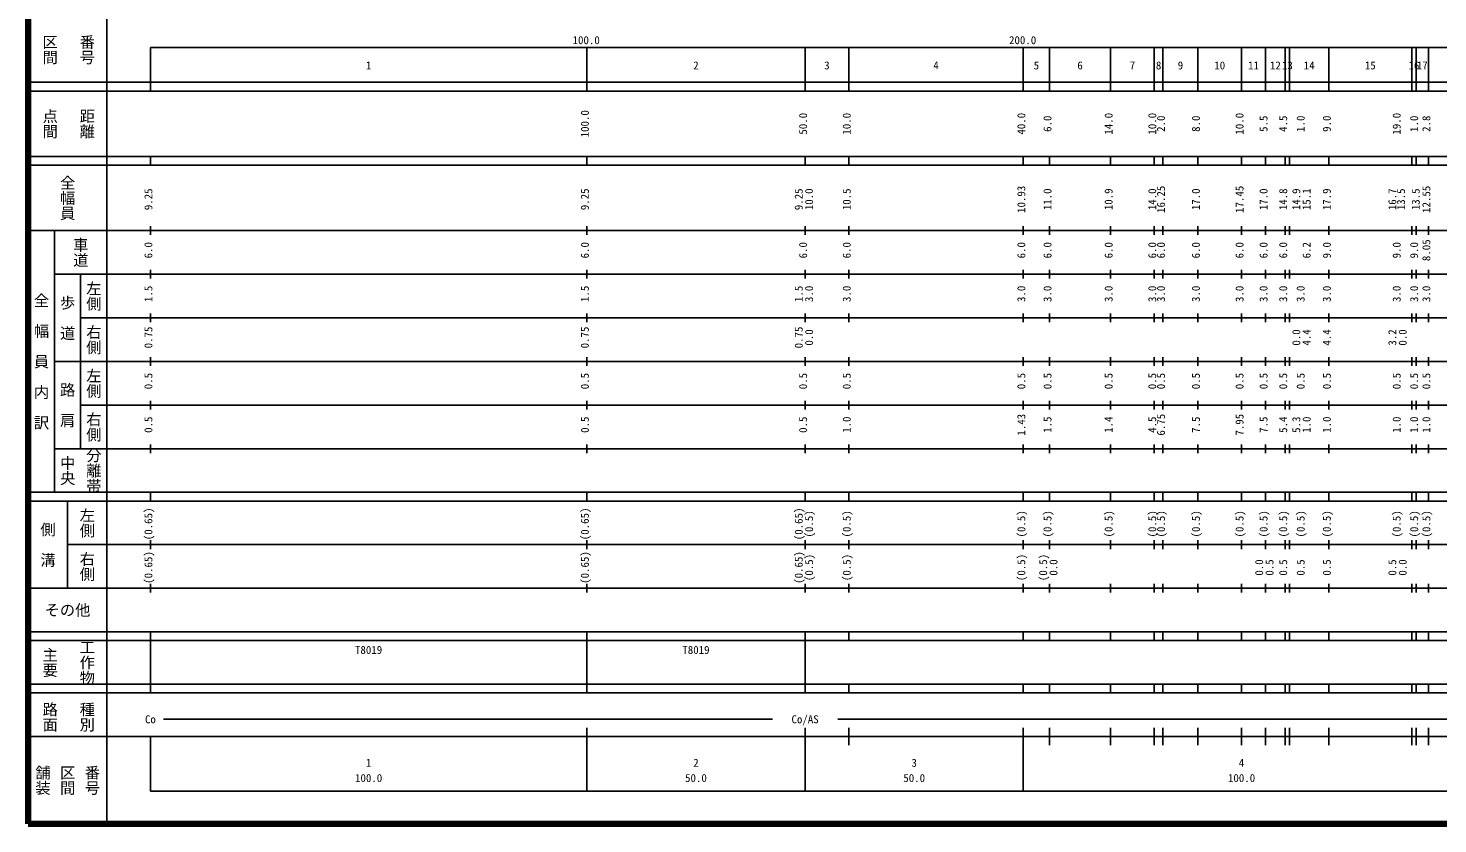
# Model space of a CAD drawing. Units: millimetres on the paper. Extents: x 40 to 680, y 20 to 380.
# Drawn here: x 40 to 363, y 20 to 202.4 of the extents above; entities that cross this region are included whole.
import ezdxf
from ezdxf.enums import TextEntityAlignment as Align

# ---------------------------------------------------------------- set-up
doc = ezdxf.new("R2010")
doc.units = ezdxf.units.MM
doc.layers.add('S-TTL', color=2, linetype='Continuous', lineweight=140)
doc.layers.add('S-TTL-BAND', color=7, linetype='Continuous', lineweight=25)
doc.styles.add('@ＭＳ ゴシック', font='')
doc.styles.add('ＭＳ ゴシック', font='')
doc.styles.get('@ＭＳ ゴシック').set_extended_font_data('@MS Gothic')
doc.styles.get('ＭＳ ゴシック').set_extended_font_data('MS Gothic')

msp = doc.modelspace()

# ---------------------------------------------------------------- linework, layer by layer
at = {"layer": 'S-TTL'}
for p, q in [((40, 380), (40, 20)), ((40, 380), (40, 20)), ((40, 20), (680, 20)), ((40, 20), (680, 20))]:
    msp.add_line(p, q, dxfattribs=at)
at = {"layer": 'S-TTL-BAND'}
for p, q in [((58, 370), (58, 20)), ((58, 370), (58, 20)), ((68, 198), (579, 198)), ((68, 198), (68, 188)), ((68, 198), (579, 198)), ((68, 198), (68, 188)), ((168, 188), (168, 198)), ((218, 188), (218, 198)), ((228, 188), (228, 198)), ((268, 188), (268, 198)), ((274, 188), (274, 198)), ((288, 188), (288, 198)), ((298, 188), (298, 198)), ((300, 188), (300, 198)), ((308, 188), (308, 198)), ((318, 188), (318, 198)), ((323.5, 188), (323.5, 198)), ((328, 188), (328, 198)), ((329, 188), (329, 198)), ((338, 188), (338, 198)), ((357, 188), (357, 198)), ((358, 188), (358, 198)), ((360.8, 188), (360.8, 198)), ((40, 190), (579, 190)), ((40, 190), (579, 190)), ((40, 188), (579, 188)), ((40, 188), (579, 188)), ((40, 173), (579, 173)), ((40, 173), (579, 173)), ((68, 171), (68, 173)), ((68, 171), (68, 173)), ((168, 171), (168, 173)), ((218, 171), (218, 173)), ((228, 171), (228, 173)), ((268, 171), (268, 173)), ((274, 171), (274, 173)), ((288, 171), (288, 173)), ((298, 171), (298, 173)), ((300, 171), (300, 173)), ((308, 171), (308, 173)), ((318, 171), (318, 173)), ((323.5, 171), (323.5, 173)), ((328, 171), (328, 173)), ((329, 171), (329, 173)), ((338, 171), (338, 173)), ((357, 171), (357, 173)), ((358, 171), (358, 173)), ((360.8, 171), (360.8, 173)), ((40, 171), (579, 171)), ((40, 171), (579, 171)), ((40, 156), (579, 156)), ((40, 156), (579, 156)), ((46, 96), (46, 156)), ((46, 96), (46, 156)), ((68, 155), (68, 157)), ((68, 155), (68, 157)), ((168, 155), (168, 157)), ((218, 155), (218, 157)), ((228, 155), (228, 157)), ((268, 155), (268, 157)), ((274, 155), (274, 157)), ((288, 155), (288, 157)), ((298, 155), (298, 157)), ((300, 155), (300, 157)), ((308, 155), (308, 157)), ((318, 155), (318, 157)), ((323.5, 155), (323.5, 157)), ((328, 155), (328, 157)), ((329, 155), (329, 157)), ((338, 155), (338, 157)), ((357, 155), (357, 157)), ((358, 155), (358, 157)), ((360.8, 155), (360.8, 157)), ((46, 146), (579, 146)), ((46, 146), (579, 146)), ((52, 146), (52, 106)), ((52, 146), (52, 106)), ((68, 145), (68, 147)), ((68, 145), (68, 147)), ((168, 145), (168, 147)), ((218, 145), (218, 147)), ((228, 145), (228, 147)), ((268, 145), (268, 147)), ((274, 145), (274, 147)), ((288, 145), (288, 147)), ((298, 145), (298, 147)), ((300, 145), (300, 147)), ((308, 145), (308, 147)), ((318, 145), (318, 147)), ((323.5, 145), (323.5, 147)), ((328, 145), (328, 147)), ((329, 145), (329, 147)), ((338, 145), (338, 147)), ((357, 145), (357, 147)), ((358, 145), (358, 147)), ((360.8, 145), (360.8, 147)), ((52, 136), (579, 136)), ((52, 136), (579, 136)), ((68, 135), (68, 137)), ((68, 135), (68, 137)), ((168, 135), (168, 137)), ((218, 135), (218, 137)), ((228, 135), (228, 137)), ((268, 135), (268, 137)), ((274, 135), (274, 137)), ((288, 135), (288, 137)), ((298, 135), (298, 137)), ((300, 135), (300, 137)), ((308, 135), (308, 137)), ((318, 135), (318, 137)), ((323.5, 135), (323.5, 137)), ((328, 135), (328, 137)), ((329, 135), (329, 137)), ((338, 135), (338, 137)), ((357, 135), (357, 137)), ((358, 135), (358, 137)), ((360.8, 135), (360.8, 137)), ((46, 126), (579, 126)), ((46, 126), (579, 126)), ((68, 125), (68, 127)), ((68, 125), (68, 127)), ((168, 125), (168, 127)), ((218, 125), (218, 127)), ((228, 125), (228, 127)), ((268, 125), (268, 127)), ((274, 125), (274, 127)), ((288, 125), (288, 127)), ((298, 125), (298, 127)), ((300, 125), (300, 127)), ((308, 125), (308, 127)), ((318, 125), (318, 127)), ((323.5, 125), (323.5, 127)), ((328, 125), (328, 127)), ((329, 125), (329, 127)), ((338, 125), (338, 127)), ((357, 125), (357, 127)), ((358, 125), (358, 127)), ((360.8, 125), (360.8, 127)), ((68, 115), (68, 117)), ((68, 115), (68, 117)), ((168, 115), (168, 117)), ((218, 115), (218, 117)), ((228, 115), (228, 117)), ((268, 115), (268, 117)), ((274, 115), (274, 117)), ((288, 115), (288, 117)), ((298, 115), (298, 117)), ((300, 115), (300, 117)), ((308, 115), (308, 117)), ((318, 115), (318, 117)), ((323.5, 115), (323.5, 117)), ((328, 115), (328, 117)), ((329, 115), (329, 117)), ((338, 115), (338, 117)), ((357, 115), (357, 117)), ((358, 115), (358, 117)), ((360.8, 115), (360.8, 117)), ((52, 116), (579, 116)), ((52, 116), (579, 116)), ((68, 105), (68, 107)), ((68, 105), (68, 107)), ((168, 105), (168, 107)), ((218, 105), (218, 107)), ((228, 105), (228, 107)), ((268, 105), (268, 107)), ((274, 105), (274, 107)), ((288, 105), (288, 107)), ((298, 105), (298, 107)), ((300, 105), (300, 107)), ((308, 105), (308, 107)), ((318, 105), (318, 107)), ((323.5, 105), (323.5, 107)), ((328, 105), (328, 107)), ((329, 105), (329, 107)), ((338, 105), (338, 107)), ((357, 105), (357, 107)), ((358, 105), (358, 107)), ((360.8, 105), (360.8, 107)), ((46, 106), (579, 106)), ((46, 106), (579, 106)), ((40, 96), (579, 96)), ((40, 96), (579, 96)), ((40, 94), (579, 94)), ((40, 94), (579, 94)), ((49, 94), (49, 74)), ((49, 94), (49, 74)), ((68, 94), (68, 96)), ((68, 94), (68, 96)), ((168, 94), (168, 96)), ((218, 94), (218, 96)), ((228, 94), (228, 96)), ((268, 94), (268, 96)), ((274, 94), (274, 96)), ((288, 94), (288, 96)), ((298, 94), (298, 96)), ((300, 94), (300, 96)), ((308, 94), (308, 96)), ((318, 94), (318, 96)), ((323.5, 94), (323.5, 96)), ((328, 94), (328, 96)), ((329, 94), (329, 96)), ((338, 94), (338, 96)), ((357, 94), (357, 96)), ((358, 94), (358, 96)), ((360.8, 94), (360.8, 96)), ((49, 84), (579, 84)), ((49, 84), (579, 84)), ((68, 83), (68, 85)), ((68, 83), (68, 85)), ((168, 83), (168, 85)), ((218, 83), (218, 85)), ((228, 83), (228, 85)), ((268, 83), (268, 85)), ((274, 83), (274, 85)), ((288, 83), (288, 85)), ((298, 83), (298, 85)), ((300, 83), (300, 85)), ((308, 83), (308, 85)), ((318, 83), (318, 85)), ((323.5, 83), (323.5, 85)), ((328, 83), (328, 85)), ((329, 83), (329, 85)), ((338, 83), (338, 85)), ((357, 83), (357, 85)), ((358, 83), (358, 85)), ((360.8, 83), (360.8, 85)), ((68, 73), (68, 75)), ((68, 73), (68, 75)), ((168, 73), (168, 75)), ((218, 73), (218, 75)), ((228, 73), (228, 75)), ((268, 73), (268, 75)), ((274, 73), (274, 75)), ((288, 73), (288, 75)), ((298, 73), (298, 75)), ((300, 73), (300, 75)), ((308, 73), (308, 75)), ((318, 73), (318, 75)), ((323.5, 73), (323.5, 75)), ((328, 73), (328, 75)), ((329, 73), (329, 75)), ((338, 73), (338, 75)), ((357, 73), (357, 75)), ((358, 73), (358, 75)), ((360.8, 73), (360.8, 75)), ((40, 74), (579, 74)), ((40, 74), (579, 74)), ((40, 64), (579, 64)), ((40, 64), (579, 64)), ((40, 62), (579, 62)), ((40, 62), (579, 62)), ((68, 62), (68, 64)), ((68, 62), (68, 64)), ((68, 52), (68, 62)), ((168, 62), (168, 64)), ((168, 52), (168, 62)), ((168, 52), (168, 62)), ((218, 62), (218, 64)), ((218, 52), (218, 62)), ((228, 62), (228, 64)), ((268, 62), (268, 64)), ((274, 62), (274, 64)), ((288, 62), (288, 64)), ((298, 62), (298, 64)), ((300, 62), (300, 64)), ((308, 62), (308, 64)), ((318, 62), (318, 64)), ((323.5, 62), (323.5, 64)), ((328, 62), (328, 64)), ((329, 62), (329, 64)), ((338, 62), (338, 64)), ((357, 62), (357, 64)), ((358, 62), (358, 64)), ((360.8, 62), (360.8, 64)), ((40, 52), (579, 52)), ((40, 52), (579, 52)), ((68, 50), (68, 52)), ((68, 50), (68, 52)), ((168, 50), (168, 52)), ((218, 50), (218, 52)), ((228, 50), (228, 52)), ((268, 50), (268, 52)), ((274, 50), (274, 52)), ((288, 50), (288, 52)), ((298, 50), (298, 52)), ((300, 50), (300, 52)), ((308, 50), (308, 52)), ((318, 50), (318, 52)), ((323.5, 50), (323.5, 52)), ((328, 50), (328, 52)), ((329, 50), (329, 52)), ((338, 50), (338, 52)), ((357, 50), (357, 52)), ((358, 50), (358, 52)), ((360.8, 50), (360.8, 52)), ((40, 50), (579, 50)), ((40, 50), (579, 50)), ((71, 44), (210.5, 44)), ((168, 27.5), (168, 42)), ((218, 27.5), (218, 42)), ((225.5, 44), (565, 44)), ((228, 38), (228, 42)), ((268, 27.5), (268, 42)), ((274, 38), (274, 42)), ((288, 38), (288, 42)), ((298, 38), (298, 42)), ((300, 38), (300, 42)), ((308, 38), (308, 42)), ((318, 38), (318, 42)), ((323.5, 38), (323.5, 42)), ((328, 38), (328, 42)), ((329, 38), (329, 42)), ((338, 38), (338, 42)), ((357, 38), (357, 42)), ((358, 38), (358, 42)), ((360.8, 38), (360.8, 42)), ((40, 40), (579, 40)), ((40, 40), (579, 40)), ((68, 40), (68, 27.5)), ((68, 40), (68, 27.5)), ((68, 27.5), (579, 27.5)), ((68, 27.5), (579, 27.5))]:
    msp.add_line(p, q, dxfattribs=at)

# ---------------------------------------------------------------- texts
at = {"layer": 'S-TTL-BAND', "style": '@ＭＳ ゴシック'}
for s, p in [('区間', (45, 197.5)), ('区間', (45, 197.5)), ('番号', (53.5, 197.5)), ('番号', (53.5, 197.5)), ('点間', (45, 180.5)), ('点間', (45, 180.5)), ('距離', (53.5, 180.5)), ('距離', (53.5, 180.5)), ('全幅員', (49, 163.5)), ('全幅員', (49, 163.5)), ('車道', (52, 151)), ('車道', (52, 151)), ('左側', (55, 141)), ('左側', (55, 141)), ('全\u3000幅\u3000員\u3000内\u3000訳', (43, 126)), ('全\u3000幅\u3000員\u3000内\u3000訳', (43, 126)), ('歩\u3000道', (49, 136)), ('歩\u3000道', (49, 136)), ('右側', (55, 131)), ('右側', (55, 131)), ('左側', (55, 121)), ('左側', (55, 121)), ('路\u3000肩', (49, 116)), ('路\u3000肩', (49, 116)), ('右側', (55, 111)), ('右側', (55, 111)), ('中央', (49, 101)), ('中央', (49, 101)), ('分離帯', (55, 101)), ('分離帯', (55, 101)), ('左側', (53.5, 89)), ('左側', (53.5, 89)), ('側\u3000溝', (44.5, 84)), ('側\u3000溝', (44.5, 84)), ('右側', (53.5, 79)), ('右側', (53.5, 79)), ('工作物', (53.5, 57)), ('工作物', (53.5, 57)), ('主要', (45, 57)), ('主要', (45, 57)), ('路面', (45, 44.5)), ('路面', (45, 44.5)), ('種別', (53.5, 44.5)), ('種別', (53.5, 44.5)), ('舗装', (43.333, 30)), ('舗装', (43.333, 30)), ('区間', (49, 30)), ('区間', (49, 30)), ('番号', (54.667, 30)), ('番号', (54.667, 30))]:
    msp.add_text(s, height=2.566, rotation=270, dxfattribs=at).set_placement(p, align=Align.MIDDLE_CENTER)
at = {"layer": 'S-TTL-BAND', "style": 'ＭＳ ゴシック'}
for s, p in [('100.0', (167.844, 198.195)), ('100.0', (167.844, 198.195)), ('200.0', (267.844, 198.195)), ('200.0', (267.844, 198.195)), ('1', (118, 192.405)), ('2', (193, 192.405)), ('3', (223, 192.405)), ('4', (248, 192.405)), ('5', (271, 192.405)), ('6', (281, 192.405)), ('7', (293, 192.405)), ('8', (299, 192.405)), ('9', (304, 192.405)), ('10', (313, 192.405)), ('11', (320.75, 192.405)), ('12', (325.75, 192.405)), ('13', (328.5, 192.405)), ('14', (333.5, 192.405)), ('15', (347.5, 192.405)), ('16', (357.5, 192.405)), ('17', (359.4, 192.405)), ('Co', (68, 42.5)), ('Co/AS', (218, 42.5)), ('1', (118, 32.523)), ('2', (193, 32.523)), ('3', (243, 32.523)), ('4', (318, 32.523)), ('100.0', (118, 29.033)), ('50.0', (193, 29.033)), ('50.0', (243, 29.033)), ('100.0', (318, 29.033))]:
    msp.add_text(s, height=1.833, dxfattribs=at).set_placement(p, align=Align.BOTTOM_CENTER)
for s, p in [('100.0', (169, 180.5)), ('50.0', (219, 180.5)), ('10.0', (229, 180.5)), ('40.0', (269, 180.5)), ('6.0', (275, 180.5)), ('14.0', (289, 180.5)), ('10.0', (299, 180.5)), ('2.0', (301, 180.5)), ('8.0', (309, 180.5)), ('10.0', (319, 180.5)), ('5.5', (324.5, 180.5)), ('4.5', (329, 180.5)), ('1.0', (333, 180.5)), ('9.0', (339, 180.5)), ('19.0', (355, 180.5)), ('1.0', (359, 180.5)), ('2.8', (361.8, 180.5)), ('9.25', (69, 163.174)), ('9.25', (169, 163.174)), ('9.25', (218, 163.174)), ('10.0', (220.37, 163.174)), ('10.5', (229, 163.174)), ('10.93', (269, 163.174)), ('11.0', (275, 163.174)), ('10.9', (289, 163.174)), ('14.0', (299, 163.174)), ('16.25', (301, 163.174)), ('17.0', (309, 163.174)), ('17.45', (319, 163.174)), ('17.0', (324.5, 163.174)), ('14.8', (329, 163.174)), ('14.9', (332, 163.174)), ('15.1', (334.37, 163.174)), ('17.9', (339, 163.174)), ('16.7', (354, 163.174)), ('13.5', (356, 163.174)), ('13.5', (359.37, 163.174)), ('12.55', (361.8, 163.174)), ('6.0', (69, 151.5)), ('6.0', (169, 151.5)), ('6.0', (219, 151.5)), ('6.0', (229, 151.5)), ('6.0', (269, 151.5)), ('6.0', (275, 151.5)), ('6.0', (289, 151.5)), ('6.0', (299, 151.5)), ('6.0', (301, 151.5)), ('6.0', (309, 151.5)), ('6.0', (319, 151.5)), ('6.0', (324.5, 151.5)), ('6.0', (329, 151.5)), ('6.0', (329, 151.5)), ('6.2', (334.37, 151.5)), ('9.0', (339, 151.5)), ('9.0', (355, 151.5)), ('9.0', (359, 151.5)), ('8.05', (361.8, 151.5)), ('1.5', (69, 141.5)), ('1.5', (169, 141.5)), ('1.5', (218, 141.5)), ('3.0', (220.37, 141.5)), ('3.0', (229, 141.5)), ('3.0', (269, 141.5)), ('3.0', (275, 141.5)), ('3.0', (289, 141.5)), ('3.0', (299, 141.5)), ('3.0', (301, 141.5)), ('3.0', (309, 141.5)), ('3.0', (319, 141.5)), ('3.0', (324.5, 141.5)), ('3.0', (329, 141.5)), ('3.0', (333, 141.5)), ('3.0', (339, 141.5)), ('3.0', (355, 141.5)), ('3.0', (359, 141.5)), ('3.0', (361.8, 141.5)), ('0.75', (69, 131.5)), ('0.75', (169, 131.5)), ('0.75', (218, 131.5)), ('0.0', (220.37, 131.5)), ('0.0', (332, 131.5)), ('4.4', (334.37, 131.5)), ('4.4', (339, 131.5)), ('3.2', (354, 131.5)), ('0.0', (356.37, 131.5)), ('0.5', (69, 121.5)), ('0.5', (169, 121.5)), ('0.5', (219, 121.5)), ('0.5', (229, 121.5)), ('0.5', (269, 121.5)), ('0.5', (275, 121.5)), ('0.5', (289, 121.5)), ('0.5', (299, 121.5)), ('0.5', (301, 121.5)), ('0.5', (309, 121.5)), ('0.5', (319, 121.5)), ('0.5', (324.5, 121.5)), ('0.5', (329, 121.5)), ('0.5', (333, 121.5)), ('0.5', (339, 121.5)), ('0.5', (355, 121.5)), ('0.5', (359, 121.5)), ('0.5', (361.8, 121.5)), ('0.5', (69, 111.5)), ('0.5', (169, 111.5)), ('0.5', (219, 111.5)), ('1.0', (229, 111.5)), ('1.43', (269, 111.5)), ('1.5', (275, 111.5)), ('1.4', (289, 111.5)), ('4.5', (299, 111.5)), ('6.75', (301, 111.5)), ('7.5', (309, 111.5)), ('7.95', (319, 111.5)), ('7.5', (324.5, 111.5)), ('5.4', (329, 111.5)), ('5.3', (332, 111.5)), ('1.0', (334.37, 111.5)), ('1.0', (339, 111.5)), ('1.0', (355, 111.5)), ('1.0', (359, 111.5)), ('1.0', (361.8, 111.5)), ('(0.65)', (69, 88.764)), ('(0.65)', (169, 88.764)), ('(0.65)', (218, 88.764)), ('(0.5)', (220.37, 88.764)), ('(0.5)', (229, 88.764)), ('(0.5)', (269, 88.764)), ('(0.5)', (275, 88.764)), ('(0.5)', (289, 88.764)), ('(0.5)', (299, 88.764)), ('(0.5)', (301, 88.764)), ('(0.5)', (309, 88.764)), ('(0.5)', (319, 88.764)), ('(0.5)', (324.5, 88.764)), ('(0.5)', (329, 88.764)), ('(0.5)', (333, 88.764)), ('(0.5)', (339, 88.764)), ('(0.5)', (355, 88.764)), ('(0.5)', (359, 88.764)), ('(0.5)', (361.8, 88.764)), ('(0.65)', (69, 78.764)), ('(0.65)', (169, 78.764)), ('(0.65)', (218, 78.764)), ('(0.5)', (220.37, 78.764)), ('(0.5)', (229, 78.764)), ('(0.5)', (269, 78.764)), ('(0.5)', (274, 78.764)), ('0.0', (276.37, 78.764)), ('0.0', (323.5, 78.764)), ('0.5', (325.87, 78.764)), ('0.5', (329, 78.764)), ('0.5', (333, 78.764)), ('0.5', (339, 78.764)), ('0.5', (354, 78.764)), ('0.0', (356.37, 78.764))]:
    msp.add_text(s, height=1.833, rotation=90, dxfattribs=at).set_placement(p, align=Align.BOTTOM_CENTER)
msp.add_text('その他', height=2.566, dxfattribs=at).set_placement((49, 69), align=Align.MIDDLE_CENTER)
msp.add_text('その他', height=2.566, dxfattribs=at).set_placement((49, 69), align=Align.MIDDLE_CENTER)
for p in [(114.875, 58.405), (189.875, 58.405)]:
    msp.add_text('T8019', height=1.833, dxfattribs=at).set_placement(p, align=Align.BOTTOM_LEFT)

doc.saveas('drawing.dxf')
